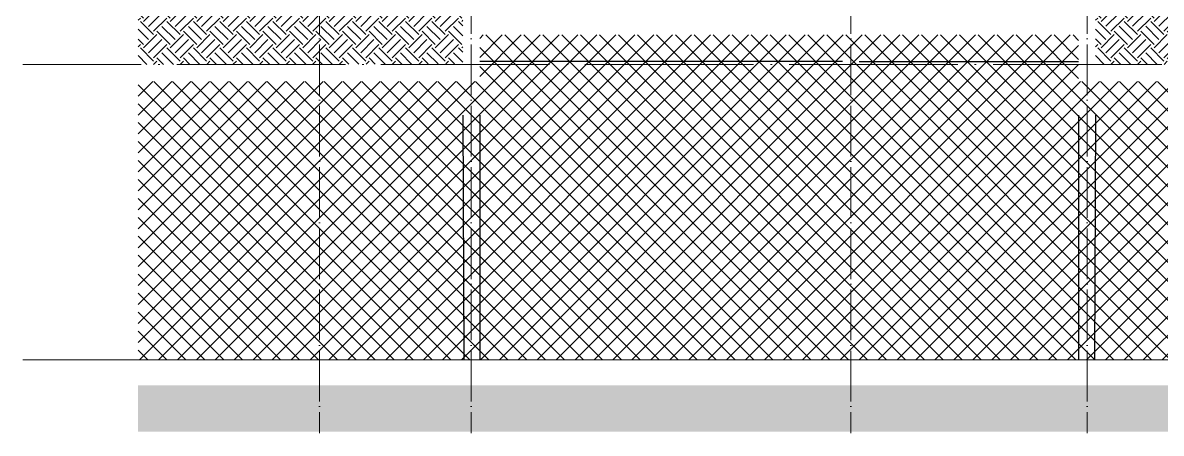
# Model space of a CAD drawing. Extents: x -518115 to 389031, y -231062 to 1628073.
# Drawn here: x 28807 to 42304, y -113895 to -109033 of the extents above; entities that cross this region are included whole.
import ezdxf

# ---------------------------------------------------------------- set-up
doc = ezdxf.new("R2010")
doc.units = 0
doc.header["$LTSCALE"] = 1000
doc.header["$MEASUREMENT"] = 0
doc.linetypes.add('DOTE', pattern=[2.42, 2, -0.2, 0.02, -0.2])
for name, color, linetype, lineweight in [('DOTE', 19, 'DOTE', 9), ('内粉刷', 37, 'Continuous', 9), ('填充', 251, 'Continuous', 5)]:
    doc.layers.add(name, color=color, linetype=linetype, lineweight=lineweight)
doc.layers.add('看线', color=251, linetype='Continuous')

msp = doc.modelspace()

# ---------------------------------------------------------------- hatches: boundary and pattern name
at = {"layer": '填充'}
h = msp.add_hatch(dxfattribs=at)
h.set_pattern_fill('EARTH', color=250, scale=70, angle=45, style=0)
h.set_pattern_definition([(45, (-766729.94, -494791.1), (0, 314.308964), [222.25, -222.25]), (45, (-766788.88, -494732.18), (0, 314.308964), [222.25, -222.25]), (45, (-766847.8, -494673.24), (0, 314.308964), [222.25, -222.25]), (135, (-766847.8, -494633.95), (-314.308964, 0), [222.25, -222.25]), (135, (-766788.88, -494575.02), (-314.308964, 0), [222.25, -222.25]), (135, (-766729.94, -494516.09), (-314.308964, 0), [222.25, -222.25])])
edge = h.paths.add_edge_path()
edge.add_line((30174, -108326.9), (30174, -109520.1))
edge.add_line((30192.1, -109526.8), (34024, -109520.1))
edge.add_line((34024, -109520.1), (34024, -108326.8))
edge.add_line((34024, -108326.8), (30195.9, -108326.9))
h = msp.add_hatch(dxfattribs=at)
h.set_pattern_fill('EARTH', color=250, scale=70, angle=45, style=0)
h.set_pattern_definition([(45, (-755379.94, -494790.7), (0, 314.308964), [222.25, -222.25]), (45, (-755438.88, -494731.77), (0, 314.308964), [222.25, -222.25]), (45, (-755497.8, -494672.84), (0, 314.308964), [222.25, -222.25]), (135, (-755497.8, -494633.55), (-314.308964, 0), [222.25, -222.25]), (135, (-755438.88, -494574.62), (-314.308964, 0), [222.25, -222.25]), (135, (-755379.94, -494515.69), (-314.308964, 0), [222.25, -222.25])])
edge = h.paths.add_edge_path()
edge.add_line((41524, -108326.5), (41524, -109519.7))
edge.add_line((41542.1, -109526.4), (50624, -109519.7))
edge.add_line((50624, -109519.7), (50624, -108326.4))
edge.add_line((50624, -108326.4), (41545.9, -108326.5))
h = msp.add_hatch(dxfattribs=at)
h.set_pattern_fill('ANSI37', color=196, scale=100, style=0)
h.set_pattern_definition([(45, (-1009223.43, -491270.43), (-112.253202, 112.253202), []), (135, (-1009223.43, -491270.43), (-112.253202, -112.253202), [])])
h.paths.add_polyline_path([(30174, -109726.8), (30174, -113026.8), (50624, -113026.8), (50624, -109726.8), (41324, -109728), (41324, -109176.4), (34224, -109176.4), (34223.7, -109726.8)])
h = msp.add_hatch(dxfattribs=at)
h.set_pattern_fill('EARTH', color=250, scale=70, angle=45, style=0)
h.set_pattern_definition([(45, (-563518.12, 203525.1), (0, 314.308964), [222.25, -222.25]), (45, (-563577.05, 203584.04), (0, 314.308964), [222.25, -222.25]), (45, (-563635.98, 203642.97), (0, 314.308964), [222.25, -222.25]), (135, (-563635.98, 203682.26), (-314.308964, 0), [222.25, -222.25]), (135, (-563577.05, 203741.2), (-314.308964, 0), [222.25, -222.25]), (135, (-563518.12, 203800.12), (-314.308964, 0), [222.25, -222.25])])
h.paths.add_polyline_path([(30174, -113876.7), (30174, -113326.5), (50624, -113326.5), (50624, -113876.7)])

# ---------------------------------------------------------------- linework, layer by layer
at = {"layer": 'DOTE', "linetype": 'DOTE', "ltscale": 0.3}
for p, q in [((32324, -80976.4), (32324, -113895.2)), ((34124, -80976.4), (34124, -113895.2)), ((38624, -80976.4), (38624, -113895.2)), ((41424, -80976.4), (41424, -113895.2))]:
    msp.add_line(p, q, dxfattribs=at)
at = {"layer": 'DOTE', "linetype": 'DOTE'}
for p, q in [((51991.3, -109526.4), (28806.6, -109526.4)), ((51991.3, -113026.4), (28806.6, -113026.4))]:
    msp.add_line(p, q, dxfattribs=at)
at = {"layer": '内粉刷'}
msp.add_line((30174, -113026.8), (50624, -113026.8), dxfattribs=at)
at = {"layer": '看线', "color": 252, "true_color": 0x939598}
for p, q in [((38524, -109491.4), (34224, -109491.4)), ((38724, -109491.4), (41324, -109491.4)), ((34023.6, -110127.2), (34035.5, -113026.8)), ((34223.6, -110126.8), (34223.6, -113026.8)), ((41324.4, -110126.8), (41324.4, -113026.8)), ((41524.4, -110127.2), (41512.5, -113026.8))]:
    msp.add_line(p, q, dxfattribs=at)

doc.saveas('drawing.dxf')
